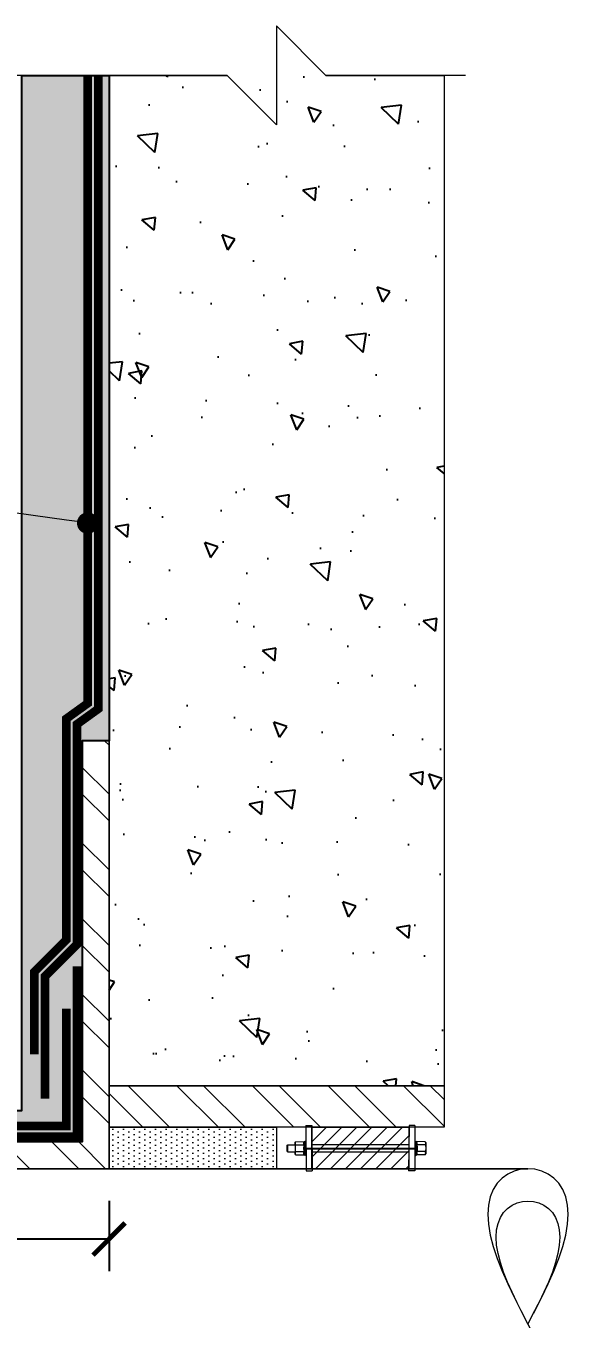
# Model space of a CAD drawing. Header units: inches. Extents: x -30.7 to 26, y 4.4 to 30.8.
# Drawn here: x 19.64 to 25.98, y 15.72 to 30.83 of the extents above; entities that cross this region are included whole.
import ezdxf
from ezdxf import colors
from ezdxf.entities.mleader import LeaderData, LeaderLine
from ezdxf.math import Vec2, Vec3

# ---------------------------------------------------------------- set-up
doc = ezdxf.new("R2010")
doc.units = ezdxf.units.IN
doc.header["$MEASUREMENT"] = 0
doc.linetypes.add('B', pattern=[0])
doc.layers.get('Defpoints').update_dxf_attribs({"color": 103})
for name, color, linetype, lineweight in [('BP Dimensions', 20, 'Continuous', 0), ('BP Others', 190, 'Continuous', 0), ('BP Primer', 2, 'Continuous', 0), ('BP Sheet Membrane', 165, 'Continuous', 0), ('BP Text', 20, 'Continuous', 0)]:
    doc.layers.add(name, color=color, linetype=linetype, lineweight=lineweight)
doc.styles.add('Annotative', font='tahoma.ttf')
doc.styles.get("Standard").update_dxf_attribs({"font": 'ARIALN.TTF'})
doc.dimstyles.new('Annotative', dxfattribs={"dimscale": 0, "dimtxt": 0.09375, "dimasz": 0.09375, "dimexe": 0.09375, "dimexo": 0.09375, "dimgap": 0.0625, "dimtad": 0, "dimtih": 1, "dimtoh": 1, "dimdec": 3, "dimlfac": -1, "dimzin": 3, "dimdsep": 46, "dimlunit": 4, "dimtxsty": 'Annotative', "dimblk": 'ARCHTICK', "dimcen": 0.09, "dimclrd": 256, "dimclre": 256, "dimclrt": 256, "dimadec": 0, "dimazin": 2, "dimtfac": 1, "dimtdec": 3, "dimtix": 1, "dimtofl": 0, "dimtmove": 1, "dimatfit": 1, "dimldrblk": 'CLOSEDBLANK', "dimfxl": 1, "dimtfill": 1, "dimtolj": 1, "dimtzin": 0, "dimarcsym": 0})

# ---------------------------------------------------------------- blocks, each defined once
blk = doc.blocks.new('_Dot')
at = {"color": 0, "linetype": 'ByBlock', "lineweight": -2}
blk.add_line((-0.5, 0), (-1, 0), dxfattribs=at)
at = {"color": 0, "linetype": 'ByBlock', "const_width": 0.5}
blk.add_lwpolyline([(-0.25, 0, 1), (0.25, 0, 1)], format="xyb", close=True, dxfattribs=at)
blk = doc.blocks.new('_ArchTick')
at = {"color": 0, "linetype": 'ByBlock', "const_width": 0.15}
blk.add_lwpolyline([(-0.5, -0.5), (0.5, 0.5)], dxfattribs=at)
blk = doc.blocks.new('*D6')
at = {"layer": 'BP Dimensions', "lineweight": -2, "transparency": 16777216}
for p, q in [((15.608258828072856, 17.10072253160449), (15.608258828072856, 16.27909636599898)), ((20.608258828072856, 17.100722053719075), (20.608258828072856, 16.27909636599898)), ((15.608258828072856, 16.65409636599898), (17.221463999328734, 16.65409636599898)), ((20.608258828072856, 16.65409636599898), (18.995053656816978, 16.65409636599898))]:
    blk.add_line(p, q, dxfattribs=at)
at = {"layer": 'Defpoints', "color": 0, "transparency": 16777216}
for p in [(15.608258828072856, 17.47572253160449), (20.608258828072856, 17.475722053719075), (20.608258828072856, 16.65409636599898)]:
    blk.add_point(p, dxfattribs=at)
at = {"layer": 'BP Dimensions', "lineweight": -2, "transparency": 16777216, "xscale": 0.375, "yscale": 0.375, "zscale": 0.375, "rotation": 180}
blk.add_blockref('_ArchTick', (15.608258828072856, 16.65409636599898), dxfattribs=at)
at = {"layer": 'BP Dimensions', "lineweight": -2, "transparency": 16777216, "xscale": 0.375, "yscale": 0.375, "zscale": 0.375}
blk.add_blockref('_ArchTick', (20.608258828072856, 16.65409636599898), dxfattribs=at)
at = {"layer": 'BP Dimensions', "transparency": 16777216, "insert": (18.108258828072856, 16.65409636599898), "char_height": 0.375, "attachment_point": 5, "style": 'Annotative', "bg_fill": 3, "box_fill_scale": 1.25, "bg_fill_color": 9, "bg_fill_true_color": 13158600, "bg_fill_transparency": 0}
blk.add_mtext('\\A1;6"min', dxfattribs=at)
blk = doc.blocks.new('_ClosedBlank')
at = {"color": 0, "linetype": 'ByBlock', "lineweight": -2}
for p, q in [((-1, 0.1666666666666666), (0, 0)), ((-1, 0.1666666666666666), (-1, -0.1666666666666666)), ((0, 0), (-1, -0.1666666666666666))]:
    blk.add_line(p, q, dxfattribs=at)

msp = doc.modelspace()

# ---------------------------------------------------------------- hatches: boundary and pattern name
at = {"layer": 'BP Others', "linetype": 'Continuous', "lineweight": -2}
h = msp.add_hatch(dxfattribs=at)
h.set_pattern_fill('AR-CONC', color=256, scale=0.25, angle=90, style=0)
h.set_pattern_definition([(140, (28.02589367440597, -19.686441349482493), (0.15688033745648788, 1.7931504565018836), [0.1875, -2.0625]), (85, (28.02589367440597, -19.686441349482493), (-1.8804803342500296, -0.3468783340324999), [0.15, -1.65]), (190.45144446, (28.03896703440597, -19.53701214698249), (-1.7235999774215736, 1.44627211681778), [0.15935047999999954, -1.7528552799999964]), (136.1842, (27.52589367440597, -19.686441349482493), (0.4137982019826915, 2.668103326678931), [0.28124999999999994, -3.0937499999999996]), (186.63563549, (27.56037694190597, -19.46409948698249), (-2.435296501936376, 2.336654864185571), [0.239025855, -2.6292843999999995]), (81.18416398999999, (27.52589367440597, -19.686441349482493), (-2.4352965006749754, 2.336654862636933), [0.225, -2.4750000025]), (110.99999999999999, (27.65089367440597, -19.436441349482493), (1.006547226663347, 1.4922676302961542), [0.1875, -2.0625]), (56.00000000000002, (27.65089367440597, -19.436441349482493), (-1.8128751126171325, 0.6082883298039544), [0.15, -1.65]), (161.45144474, (27.734772609405972, -19.312085714482492), (-0.8063278820158845, 2.1005559418249278), [0.15935047500000002, -1.75285528]), (127.5, (28.02589367440597, -19.686441349482493), (-0.8322346345782787, 0.030399638293226724), [0, -1.63, 0, -1.675, 0, -1.65625]), (97.49999999999997, (28.02589367440597, -19.686441349482493), (-0.9860292797059006, 0.6576738436053716), [0, -0.9549999999999998, 0, -1.5924999999999998, 0, -0.6312499999999999]), (57.49999999999998, (28.02589367440597, -20.243941349482498), (0.05638717933594947, 1.3345560904310225), [0, -0.6249999999999999, 0, -1.9499999999999997, 0, -2.5874999999999995]), (47.49999999999998, (28.02589367440597, -20.493941349482498), (-0.2502624558307942, 1.4579654233559656), [0, -0.8125, 0, -1.295, 0, -1.8375])])
edge = h.paths.add_edge_path()
edge.add_line((23.14546600402592, 30.25246821475858), (24.52589367440597, 30.25246821475858))
edge.add_line((24.52589367440597, 30.25246821475858), (24.52589367440597, 18.446116121054388))
edge.add_line((24.52589367440597, 18.446116121054388), (20.608258828072856, 18.446116121054395))
edge.add_line((20.608258828072856, 18.446116121054395), (20.608258828072856, 30.25246821475858))
edge.add_line((20.608258828072856, 30.25246821475858), (21.988686498452907, 30.25246821475858))
at = {"layer": 'BP Others'}
h = msp.add_hatch(dxfattribs=at)
h.set_pattern_fill('STEEL', color=256, scale=5, angle=90)
h.set_pattern_definition([(135, (20.280570955037433, 63.72180744859455), (-0.4419417382415922, -0.4419417382415922), []), (135, (19.968070955037433, 63.72180744859455), (-0.4419417382415922, -0.4419417382415922), [])])
h.paths.add_polyline_path([(20.608258828072856, 22.47572253160449), (20.608258828072856, 17.47572253160449), (15.608258828072856, 17.47572253160449), (15.608258828072856, 17.78822253160449), (20.295758828072856, 17.78822253160449), (20.295758828072856, 22.475722531604497)])
h = msp.add_hatch(dxfattribs=at)
h.set_pattern_fill('STEEL', color=256, scale=5, angle=90)
h.set_pattern_definition([(135, (28.02589367440597, -19.686441349482493), (-0.4419417382415922, -0.4419417382415922), []), (135, (27.71339367440597, -19.686441349482493), (-0.4419417382415922, -0.4419417382415922), [])])
h.paths.add_polyline_path([(20.608258828072856, 17.9609190873868), (20.608258828072856, 18.446116121054395), (24.52589367440597, 18.446116121054388), (24.52589367440597, 17.9609190873868)])
h = msp.add_hatch(dxfattribs=at)
h.set_pattern_fill('DOTS', color=256, angle=90)
h.set_pattern_definition([(90, (28.02589367440597, -19.686441349482493), (-0.0625, 0.03125000000000001), [0, -0.0625])])
h.paths.add_polyline_path([(20.608258828072856, 17.475722053719203), (20.608258828072856, 17.9609190873868), (22.56707625123942, 17.9609190873868), (22.56707625123942, 17.475722053719196)])
at = {"layer": 'BP Primer'}
h = msp.add_hatch(color=256, dxfattribs=at)
h.dxf.hatch_style = 1
h.paths.add_polyline_path([(20.608258828072856, 30.25246821475858), (20.608258828072653, 22.47572253160449), (20.295758828072856, 22.47572253160449), (20.295758828072856, 17.78822253160449), (15.608258828072856, 17.78822253160449), (15.608258828072856, 17.47572253160449), (11.879079585712702, 17.47572253160449), (12.393101976085063, 17.86540891113431), (13.280881986742251, 18.023927059315973), (14.324977878051715, 18.108089722045833), (15.25964741217199, 18.15432762638042), (15.45184219842768, 18.15432762638042), (19.58691100704982, 18.15432762638042), (19.586911007049814, 19.358244323371025), (19.586911007049814, 19.814041343550045), (19.586911007049814, 20.67117538411592), (19.586911007049814, 22.87372416628029), (19.586911007049814, 25.792711838920148), (19.586911007049817, 30.2524682147586)])
h = msp.add_hatch(dxfattribs=at)
h.set_pattern_fill('ANSI31', color=190)
h.set_pattern_definition([(45, (15.957666431863448, 63.2678402246884), (-0.08838834764831845, 0.08838834764831845), [])])
h.paths.add_polyline_path([(22.98047261664423, 17.475722053719196), (22.98047261664423, 17.96091908738679), (24.11496940936242, 17.95872337116767), (24.11496940936242, 17.47352633750007)])

# ---------------------------------------------------------------- linework, layer by layer
at = {"layer": 'BP Others', "color": 0, "linetype": 'B', "lineweight": 0}
for p, q in [((22.91149037762794, 17.980541421143506), (22.97834017614735, 17.98071464492825)), ((22.91149037762794, 17.980541421143506), (22.912861632794975, 17.451352363502444)), ((22.97834017614735, 17.98071464492825), (22.983368544236768, 17.4515350637395)), ((24.11748359340713, 17.98071464492825), (24.11245522531771, 17.4515350637395)), ((24.18433339192654, 17.980541421143506), (24.11748359340713, 17.98071464492825)), ((24.18433339192654, 17.980541421143506), (24.182962136759503, 17.451352363502444)), ((22.700561098764688, 17.755490011673487), (22.783708105412966, 17.75552958695924)), ((22.700854958607486, 17.673675881508842), (22.700565088659417, 17.755348299451178)), ((22.79003632332527, 17.791635450132716), (22.783625906512203, 17.781038223767624)), ((22.783625906512203, 17.781038223767624), (22.784052304370654, 17.64871494442714)), ((22.79003632332527, 17.791635450132716), (22.89216577393497, 17.791898945983107)), ((22.79007785007162, 17.753117193737793), (22.890657231283257, 17.75336478601207)), ((22.912071443371474, 17.756298960191835), (22.894837444703267, 17.756298925175102)), ((22.89728820862175, 17.79463512990192), (22.897713294784317, 17.63157413794101)), ((24.11535117482129, 17.756301405064463), (22.98047261664423, 17.756299099172118)), ((24.19853556093273, 17.79463512990192), (24.19811047477016, 17.63157413794101)), ((24.305787446229207, 17.791635450132716), (24.20365799561951, 17.791898945983107)), ((24.30574591948286, 17.753117193737793), (24.20516653827122, 17.75336478601207)), ((24.305787446229207, 17.791635450132716), (24.312197863042275, 17.781038223767624)), ((24.312197863042275, 17.781038223767624), (24.311771465183824, 17.64871494442714)), ((22.691729114586785, 17.67650750576614), (22.700854958607486, 17.673675881508842)), ((22.700561098764688, 17.673666699245622), (22.783971804301657, 17.6736963858337)), ((22.790414227322234, 17.638119552492817), (22.784052304370654, 17.64871494442714)), ((22.790290093753562, 17.676519178608757), (22.89086947496567, 17.67676677088223)), ((22.790414227322234, 17.638119552492817), (22.890174752003674, 17.638400924218274)), ((22.89635724515053, 17.674557880013552), (22.912283252291658, 17.67455854778224)), ((22.98124930390552, 17.674561439490716), (24.114574917190623, 17.674608959208058)), ((24.305533675800916, 17.676519178608757), (24.20495429458881, 17.67676677088223)), ((24.305409542232244, 17.638119552492817), (24.205649017550805, 17.638400924218274)), ((24.305409542232244, 17.638119552492817), (24.311771465183824, 17.64871494442714)), ((22.912861632794975, 17.451352363502444), (22.983368544236768, 17.4515350637395)), ((24.182962136759503, 17.451352363502444), (24.11245522531771, 17.4515350637395))]:
    msp.add_line(p, q, dxfattribs=at)
at = {"layer": 'BP Others'}
for p, q in [((4.787282738535168, 17.47572205371918), (25.507737939790246, 17.47572205371904)), ((25.50773858798982, 17.47572253160449), (4.787282770589002, 17.47572253160449))]:
    msp.add_line(p, q, dxfattribs=at)
at = {"layer": 'BP Others', "flags": 128}
for points in [[(24.779067408211368, 30.25246821475858), (23.14546600402592, 30.25246821475858), (22.567076251239413, 30.830857967545082), (22.567076251239413, 29.674078461972073), (21.988686498452907, 30.25246821475858), (8.580047230993785, 30.25246821475858)], [(23.14546600402592, 30.25246821475858), (24.52589367440597, 30.25246821475858), (24.52589367440597, 18.446116121054388), (20.608258828072856, 18.446116121054395), (20.608258828072856, 30.25246821475858), (21.988686498452907, 30.25246821475858)]]:
    msp.add_lwpolyline(points, dxfattribs=at)
at = {"layer": 'BP Others'}
for points in [[(20.608258828072856, 22.47572253160449), (20.608258828072856, 17.47572253160449), (15.608258828072856, 17.47572253160449), (15.608258828072856, 17.78822253160449), (20.295758828072856, 17.78822253160449), (20.295758828072856, 22.475722531604497)], [(20.608258828072856, 17.9609190873868), (20.608258828072856, 18.446116121054395), (24.52589367440597, 18.446116121054388), (24.52589367440597, 17.9609190873868)], [(20.608258828072856, 17.475722053719203), (20.608258828072856, 17.9609190873868), (22.56707625123942, 17.9609190873868), (22.56707625123942, 17.475722053719196)], [(22.98047261664423, 17.475722053719196), (22.98047261664423, 17.96091908738679), (24.11496940936242, 17.95872337116767), (24.11496940936242, 17.47352633750007)]]:
    msp.add_lwpolyline(points, close=True, dxfattribs=at)
at = {"layer": 'BP Others', "color": 0, "linetype": 'B', "lineweight": 0}
for points in [[(22.691729114586785, 17.67650750576614), (22.69153177454034, 17.751862074830463), (22.700565088659417, 17.755348299451178)], [(22.79072320981727, 17.75253428877714), (22.788515920076435, 17.755688355299434), (22.786685193973852, 17.759095574561186), (22.785269385131773, 17.76271123506529), (22.78430014088372, 17.76648292791102), (22.783800165646042, 17.770351959101482), (22.78378147420296, 17.77425549484343), (22.784244401502576, 17.778129207501735), (22.785177595901686, 17.78191012810443), (22.786558961811263, 17.785539311489536), (22.788357367890438, 17.788963995577717), (22.79003632332527, 17.791635450132716)], [(22.790253334011844, 17.75311762572001), (22.786354795008865, 17.73940211168709), (22.784099411985252, 17.72314235998587), (22.7841375242305, 17.706713983578155), (22.786468335170333, 17.69046487243633), (22.7905022120064, 17.676519700771323)], [(22.8901174191705, 17.75330000748947), (22.88563971817244, 17.737546934138216), (22.883384335149273, 17.72128718243806), (22.883422447393833, 17.70485880602967), (22.88575325833356, 17.68860969488805), (22.890420301616622, 17.676765665170194)], [(22.88998931391411, 17.753363141826128), (22.88920353365738, 17.754491974332332), (22.887380850228816, 17.757905090556342), (22.88597397590531, 17.761525896971243), (22.885014589077148, 17.765301811185594), (22.88452534395935, 17.769173941658565), (22.88451813702999, 17.7730792480304), (22.88499312941142, 17.77695322300135), (22.885938699009813, 17.780732762037793), (22.887332439089988, 17.784358852395393), (22.889142898056754, 17.78777875072246), (22.89133182802918, 17.790947425017137), (22.893856624844585, 17.79382818393445), (22.897288338945785, 17.794585138387944)], [(24.205834455640368, 17.753363141826128), (24.2066202358971, 17.754491974332332), (24.208442919325663, 17.757905090556342), (24.20984979364917, 17.761525896971243), (24.21080918047733, 17.765301811185594), (24.21129842559513, 17.769173941658565), (24.21130563252449, 17.7730792480304), (24.210830640143058, 17.77695322300135), (24.209885070544665, 17.780732762037793), (24.20849133046449, 17.784358852395393), (24.206680871497724, 17.78777875072246), (24.204491941525298, 17.790947425017137), (24.201967144709894, 17.79382818393445), (24.198535430608693, 17.794585138387944)], [(24.205706350383977, 17.75330000748947), (24.21018405138204, 17.737546934138216), (24.212439434405205, 17.72128718243806), (24.212401322160645, 17.70485880602967), (24.21007051122092, 17.68860969488805), (24.205403467937856, 17.676765665170194)], [(24.30510055973721, 17.75253428877714), (24.307307849478043, 17.755688355299434), (24.309138575580626, 17.759095574561186), (24.310554384422705, 17.76271123506529), (24.31152362867076, 17.76648292791102), (24.312023603908436, 17.770351959101482), (24.312042295351517, 17.77425549484343), (24.311579368051902, 17.778129207501735), (24.310646173652792, 17.78191012810443), (24.309264807743215, 17.785539311489536), (24.30746640166404, 17.788963995577717), (24.305787446229207, 17.791635450132716)], [(24.305570435542634, 17.75311762572001), (24.309468974545613, 17.73940211168709), (24.311724357569226, 17.72314235998587), (24.31168624532398, 17.706713983578155), (24.309355434384145, 17.69046487243633), (24.30532155754808, 17.676519700771323)], [(22.790414227322234, 17.638119552492817), (22.78873698574921, 17.640697653794987), (22.786897670548477, 17.644125555979834), (22.785477074585984, 17.647764134805897), (22.784507752990315, 17.6515602474363), (22.78401305105534, 17.65545416899223), (22.784005223419182, 17.659381849719637), (22.784484390636024, 17.66327771659988), (22.785438563862762, 17.667077668940202), (22.78684464962673, 17.67072189209849), (22.78867028780121, 17.674157106140946), (22.790308406578834, 17.676519223688977)], [(22.897713294784317, 17.63157413794101), (22.89478466987555, 17.63284810108818), (22.892130529361214, 17.63571749226029), (22.889814984108963, 17.638894545162607), (22.887884410369363, 17.642342486885674), (22.886381038553687, 17.64601528995872), (22.885340184557833, 17.64985819755193), (22.884787618702436, 17.653809197089025), (22.88473744886786, 17.65780135677022), (22.885190911675704, 17.66176582535094), (22.886136259879137, 17.665635081240403), (22.887549803139414, 17.669346005397564), (22.889397877299803, 17.672842370178664), (22.89086947496567, 17.67676677088223)], [(24.19811047477016, 17.63157413794101), (24.20103909967893, 17.63284810108818), (24.203693240193264, 17.63571749226029), (24.206008785445515, 17.638894545162607), (24.207939359185115, 17.642342486885674), (24.20944273100079, 17.64601528995872), (24.210483584996645, 17.64985819755193), (24.211036150852042, 17.653809197089025), (24.21108632068662, 17.65780135677022), (24.210632857878775, 17.66176582535094), (24.20968750967534, 17.665635081240403), (24.208273966415064, 17.669346005397564), (24.206425892254675, 17.672842370178664), (24.20495429458881, 17.67676677088223)], [(24.305409542232244, 17.638119552492817), (24.307086783805268, 17.640697653794987), (24.308926099006, 17.644125555979834), (24.310346694968494, 17.647764134805897), (24.311316016564163, 17.6515602474363), (24.31181071849914, 17.65545416899223), (24.311818546135296, 17.659381849719637), (24.311339378918454, 17.66327771659988), (24.310385205691716, 17.667077668940202), (24.30897911992775, 17.67072189209849), (24.307153481753268, 17.674157106140946), (24.305515362975644, 17.676519223688977)]]:
    msp.add_lwpolyline(points, dxfattribs=at)
for points in [[(22.91255580678238, 17.789489872731792, 0.0510460317), (22.896648473860914, 17.794728296635533)], [(24.1832679627721, 17.789489872731792, -0.0510460317), (24.199175295693564, 17.794728296635533)], [(22.912951641737674, 17.636730902567997, -0.0493745735), (22.897713294784317, 17.63157413794101)], [(24.182872127816804, 17.636730902567997, 0.0493745735), (24.19811047477016, 17.63157413794101)]]:
    msp.add_lwpolyline(points, format="xyb", dxfattribs=at)
at = {"layer": 'BP Others'}
for points in [[(25.507737939790367, 15.65886773699998), (25.589393650973875, 15.817217024437909), (25.668568294692847, 15.974361178184495), (25.742856189462195, 16.12910423634358), (25.81000013519084, 16.28026851080611), (25.867959997064297, 16.426703550167957), (25.914974694008635, 16.56729489535958), (25.949615708247798, 16.7009725613528), (25.970830490093313, 16.826719180392587), (25.977974439134016, 16.9435777447801), (25.970830490093313, 17.050658890279422), (25.949615708247798, 17.147147664715845), (25.914974694008635, 17.232309730254187), (25.867959997064297, 17.30549695215376), (25.81000013519084, 17.36615233146408), (25.742856189462195, 17.41381424412384), (25.668568294692847, 17.448119954198702), (25.589393650973875, 17.468808374520776), (25.507737939790367, 17.47572205371918), (25.426082228606866, 17.468808374520776), (25.346907584887894, 17.448119954198702), (25.272619690118546, 17.41381424412384), (25.205475744389894, 17.36615233146408), (25.147515882516444, 17.30549695215376), (25.1005011855721, 17.232309730254187), (25.065860171332943, 17.147147664715845), (25.04464538948742, 17.050658890279422), (25.037501440446718, 16.9435777447801), (25.04464538948742, 16.826719180392587), (25.065860171332943, 16.7009725613528), (25.1005011855721, 16.56729489535958), (25.147515882516444, 16.426703550167957), (25.205475744389894, 16.28026851080611), (25.272619690118546, 16.12910423634358), (25.346907584887894, 15.974361178184495), (25.426082228606866, 15.817217024437909), (25.589393650973875, 15.500518449562065)], [(25.44309502701997, 15.7842252781535), (25.380416256443212, 15.908628772725834), (25.32160609078707, 16.03113143500663), (25.268451447175643, 16.15080094576642), (25.2225674025575, 16.266726547770247), (25.185348120409927, 16.37802597718884), (25.1579244897871, 16.48385217816002), (25.14112976382848, 16.5833997493948), (25.135474241783776, 16.67591107376751), (25.14112976382848, 16.76068208423986), (25.1579244897871, 16.83706762223592), (25.185348120409927, 16.904486347688902), (25.2225674025575, 16.96242516338944), (25.268451447175643, 17.010443119965714), (25.32160609078707, 17.048174771774), (25.380416256443212, 17.07533295816124), (25.44309502701997, 17.091710988930288), (25.507737939790367, 17.097184217377688), (25.57238085256077, 17.091710988930288), (25.63505962313753, 17.07533295816124), (25.693869788793663, 17.048174771774), (25.747024432405098, 17.010443119965714), (25.79290847702324, 16.96242516338944), (25.830127759170814, 16.904486347688902), (25.85755138979364, 16.83706762223592), (25.874346115752253, 16.76068208423986), (25.88000163779696, 16.67591107376751), (25.874346115752253, 16.5833997493948), (25.85755138979364, 16.48385217816002), (25.830127759170814, 16.37802597718884), (25.79290847702324, 16.266726547770247), (25.747024432405098, 16.15080094576642), (25.693869788793663, 16.03113143500663), (25.63505962313753, 15.908628772725834), (25.57238085256077, 15.7842252781535)]]:
    msp.add_lwpolyline(points, dxfattribs=at)
at = {"layer": 'BP Primer'}
msp.add_lwpolyline([(16.208177566605855, 17.475722053719203), (20.608258828072856, 17.475722053719075)], dxfattribs=at)
at = {"layer": 'BP Sheet Membrane', "const_width": 0.1}
for points in [[(20.358258828072856, 30.25246821475858), (20.358258828072856, 22.91400258055461), (20.108258828072856, 22.734029438661437), (20.108258828072856, 20.14982756309287), (19.733258828072856, 19.77482756309287), (19.733258828072856, 18.81206681973603)], [(20.483258828072856, 30.25246821475858), (20.483258828072856, 22.849967779767518), (20.233258828072856, 22.669994637874346), (20.233258828072856, 20.098050867796232), (19.858258828072856, 19.723050867796232), (19.858258828072856, 18.29532103971553)], [(13.32251134241271, 17.600722053719153), (15.331816195820693, 17.600722053719153), (15.476153763118102, 17.850722053719153), (20.233258828072856, 17.85072205371916), (20.233258828072856, 19.842449127091236)], [(12.358258828072856, 17.60072205371916), (13.20335974537079, 17.60072205371916), (13.29901320525422, 17.725722053719153), (15.25964741217199, 17.725722053719153), (15.4039849794694, 17.975722053719153), (20.108258828072856, 17.97572205371916), (20.108258828072856, 19.346828060709214)]]:
    msp.add_lwpolyline(points, dxfattribs=at)
at = {"layer": 'Defpoints'}
msp.add_lwpolyline([(20.608258828072856, 30.25246821475858), (20.608258828072653, 22.47572253160449), (20.295758828072856, 22.47572253160449), (20.295758828072856, 17.78822253160449), (15.608258828072856, 17.78822253160449), (15.608258828072856, 17.47572253160449), (11.879079585712702, 17.47572253160449), (12.393101976085063, 17.86540891113431), (13.280881986742251, 18.023927059315973), (14.324977878051715, 18.108089722045833), (15.25964741217199, 18.15432762638042), (15.45184219842768, 18.15432762638042), (19.58691100704982, 18.15432762638042), (19.586911007049814, 19.358244323371025), (19.586911007049814, 19.814041343550045), (19.586911007049814, 20.67117538411592), (19.586911007049814, 22.87372416628029), (19.586911007049814, 25.792711838920148), (19.586911007049817, 30.2524682147586)], close=True, dxfattribs=at)
msp.add_lwpolyline([(22.897500751703035, 17.71310463392146), (24.198323017851443, 17.71310463392146)], dxfattribs=at)

# ---------------------------------------------------------------- next in the draw order: dimensions: what is measured, and where the dimension line sits
at = {"layer": 'BP Dimensions'}
dim = msp.add_linear_dim(base=(20.608258828072856, 16.65409636599898), p1=(15.608258828072856, 17.47572253160449), p2=(20.608258828072856, 17.475722053719075), text='6"min', dimstyle='Annotative', override={"dimscale": 0}, dxfattribs=at)
dim.commit()
dim.dimension.update_dxf_attribs({"geometry": '*D6', "text_midpoint": (18.108258828072856, 16.65409636599898)})

# ---------------------------------------------------------------- next in the draw order: leaders
at = {"layer": 'BP Text'}
ml = msp.add_multileader_mtext('Standard', dxfattribs=at)
ml.set_content('\\A1;{\\fArial|b0|i0|c0|p34;(2) PLIES BLACK PEARL \\A0;\\fArial Narrow|b0|i0|c0|p34;\\H1.08333x;®\\fMS Shell Dlg 2|b0|i0|c0|p0;\\H0.61538x; \\A1;\\fArial|b0|i0|c0|p34;\\H1.50002x;SHEETS AS FLASHING SET IN AND TOP COATED WITH BLACK PEARL \\A0;\\fArial Narrow|b0|i0|c0|p34;\\H1.08333x;®\\A1;\\fArial|b0|i0|c0|p34;\\H0.92308x; PRIMER ADHESIVE}', color=256)
ml.set_leader_properties(color=256, lineweight=0)
ml.set_arrow_properties(name='DOT')
ml.build(insert=Vec2(0, 0))
ml.multileader.update_dxf_attribs({"text_left_attachment_type": 2, "text_right_attachment_type": 2, "dogleg_length": 0.36, "arrow_head_size": 0.25, "scale": 4})
ctx = ml.context
ctx.base_point, ctx.scale, ctx.char_height, ctx.arrow_head_size, ctx.landing_gap_size, ctx.plane_origin = Vec3(0.146929055652663, 26.088435830968734), 4, 0.36, 0.25, 0.18, Vec3(-23.16119880413534, 25.740587118821075)
ctx.left_attachment, ctx.right_attachment, ctx.text_align_type = 2, 2, 2
notes = []
notes.append((ctx, [(1, (1, 1, 0), (12.656878883221829, 26.088435830968734), (-1, 0), 2.0715180269302236, [(0, [(20.358258828072856, 25.020561444529875)], 0, [])])]))
ctx.mtext.insert, ctx.mtext.width, ctx.mtext.alignment, ctx.mtext.flow_direction = Vec3(10.405360856291608, 26.916614353849816), 10.251787544880926, 3, 5
ctx.mtext.has_bg_fill, ctx.mtext.bg_color, ctx.mtext.bg_scale_factor, ctx.mtext.bg_transparency, ctx.mtext.use_window_bg_color = 1, -1073741824, 1.25, 0, 1
for ctx, leaders in notes:
    for number, flags, end, landing, length, lines in leaders:
        leader = LeaderData()
        leader.index, (leader.has_last_leader_line, leader.has_dogleg_vector, leader.attachment_direction) = number, flags
        leader.last_leader_point, leader.dogleg_vector, leader.dogleg_length = Vec3(end), Vec3(landing), length
        for number, points, colour, breaks in lines:
            line = LeaderLine()
            line.index, line.vertices, line.color, line.breaks = number, Vec3.list(points), colors.encode_raw_color(colour), breaks
            leader.lines.append(line)
        ctx.leaders.append(leader)

doc.saveas('drawing.dxf')
